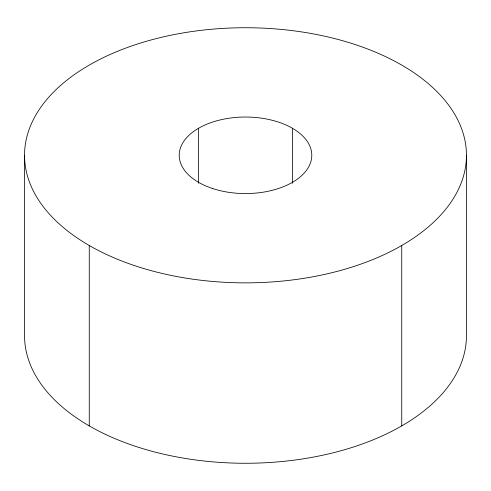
<?xml version="1.0" encoding="UTF-8"?>
<svg xmlns="http://www.w3.org/2000/svg" width="491" height="491" viewBox="0 0 491 491"><rect width="100%" height="100%" fill="white"/><g stroke="black" fill="none" stroke-linecap="round" stroke-linejoin="round"><path stroke-width="0.74" d="M466.45 155.297A220.95 127.562 0 0 1 135.025 265.772A220.95 127.562 0 0 1 135.025 44.822A220.95 127.562 0 0 1 466.45 155.297L466.45 335.703A220.95 127.562 0 0 1 245.5 463.265A220.95 127.562 0 0 1 24.55 335.703L24.55 155.297M401.736 245.5L401.736 425.906M292.372 128.237L292.372 183.278M198.628 128.237L198.628 183.278M89.264 245.5L89.264 425.906M212.358 188.44A66.285 38.267 0 0 0 311.785 155.297A66.285 38.267 0 0 0 212.358 122.155A66.285 38.267 0 0 0 212.358 188.44"/></g></svg>
